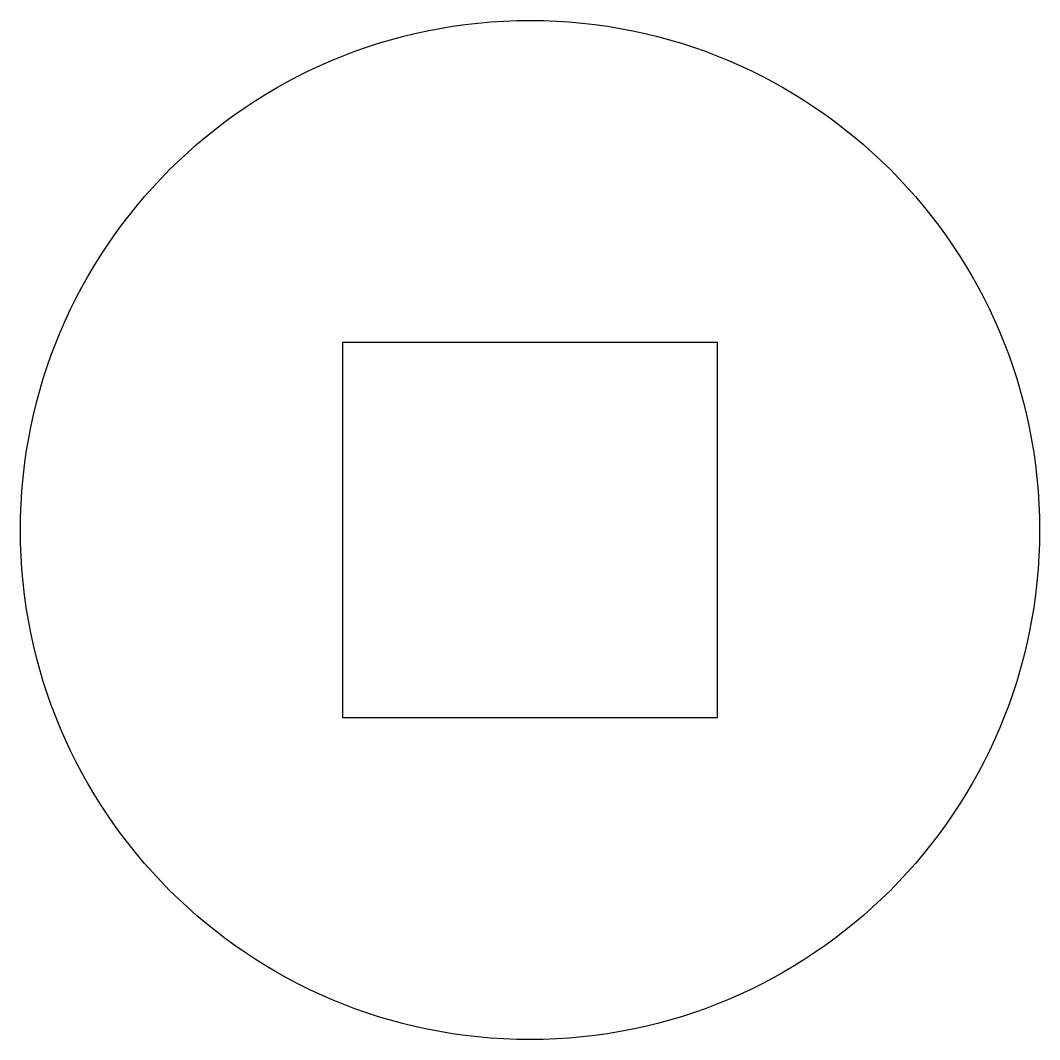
# Model space of a CAD drawing. Header units: inches. Extents: x 0 to 136, y 0 to 136.
import ezdxf

# ---------------------------------------------------------------- set-up
doc = ezdxf.new("R2010")
doc.units = ezdxf.units.IN

# ---------------------------------------------------------------- blocks, each defined once
blk = doc.blocks.new('50kva')
at = {"color": 74}
blk.add_lwpolyline([(-78832.83, 35377.1), (-78782.83, 35377.1), (-78782.83, 35427.1), (-78832.83, 35427.1)], close=True, dxfattribs=at)
at = {"color": 74, "ltscale": 3}
blk.add_circle((-78807.83, 35402.1), 68, dxfattribs=at)

msp = doc.modelspace()

# ---------------------------------------------------------------- block references
msp.add_blockref('50kva', (78875.83, -35334.1))

doc.saveas('drawing.dxf')
